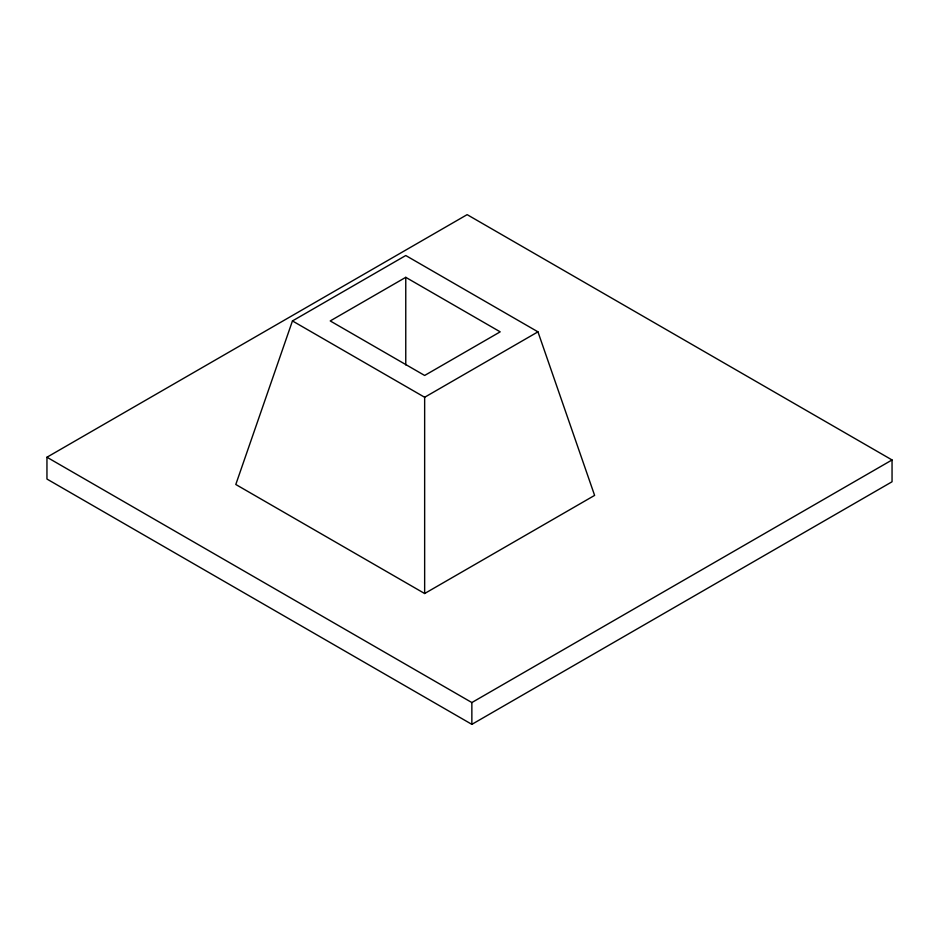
<?xml version="1.0" encoding="UTF-8"?>
<svg xmlns="http://www.w3.org/2000/svg" width="939" height="939" viewBox="0 0 939 939"><rect width="100%" height="100%" fill="white"/><g stroke="black" fill="none" stroke-linecap="round" stroke-linejoin="round"><path stroke-width="1.41" d="M292.452 320.938L235.795 484.489L424.651 593.518L594.61 495.393L537.953 331.843L405.765 255.525L292.452 320.938L424.651 397.267L537.953 331.843M46.95 457.234L467.141 214.644L892.05 459.957L892.05 481.766L471.859 724.356L46.95 479.043L46.95 457.234L471.859 702.548L892.05 459.957M405.765 277.334L330.223 320.938L424.651 375.459L500.194 331.843L405.765 277.334L405.765 364.942M471.859 702.548L471.859 724.356M424.651 397.267L424.651 593.518"/></g></svg>
